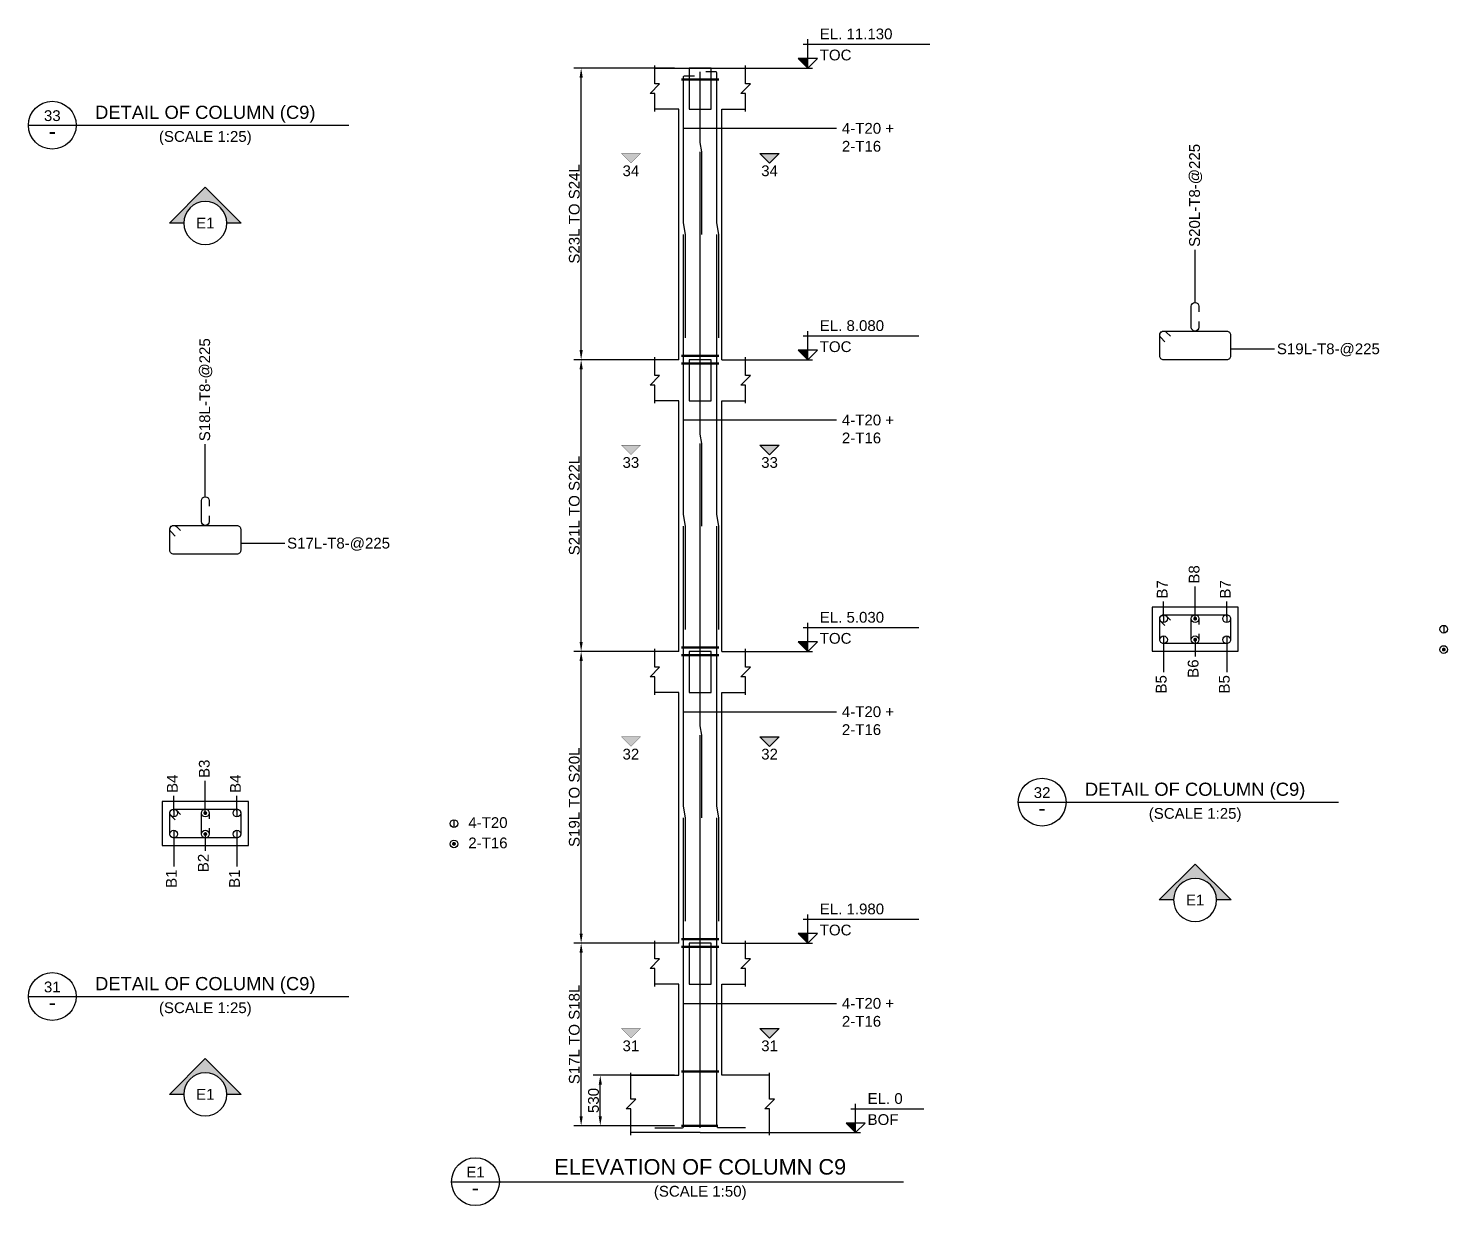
# Model space of a CAD drawing. Header units: inches. Extents: x -816171 to 9366335, y -450961 to 689132.
# Drawn here: x 123873 to 153553, y 327672 to 352276 of the extents above; entities that cross this region are included whole.
import ezdxf
from ezdxf.enums import TextEntityAlignment as Align

# ---------------------------------------------------------------- set-up
doc = ezdxf.new("R2010")
doc.units = ezdxf.units.IN
doc.header["$MEASUREMENT"] = 0
doc.linetypes.add('SCHidden', pattern=[1000, 500, -500])
for name, color, linetype in [('colSectionMarkLayer', 5, 'Continuous'), ('Concrete Line', 2, 'Continuous'), ('Dim', 31, 'Continuous'), ('Hatch', 25, 'Continuous'), ('Labels', 4, 'Continuous'), ('Link', 225, 'Continuous'), ('Reinforcement', 130, 'Continuous'), ('Text', 31, 'Continuous'), ('Text_Scale', 31, 'Continuous')]:
    doc.layers.add(name, color=color, linetype=linetype)
doc.styles.add('SC-BBS1', font='SansSerif')
doc.styles.add('SC-COL2', font='SansSerif')
doc.styles.get("Standard").update_dxf_attribs({"font": 'txt.shx'})
doc.dimstyles.new('ColumnSch', dxfattribs={"dimtxt": 225, "dimasz": 200, "dimexe": 150, "dimexo": 150, "dimgap": 25, "dimtad": 1, "dimtoh": 1, "dimdec": 4, "dimzin": 0, "dimdsep": 46, "dimtxsty": 'SC-COL2', "dimcen": 0.09, "dimclrd": 8, "dimclre": 8, "dimclrt": 31, "dimadec": 0, "dimazin": 0, "dimtfac": 1, "dimtdec": 0, "dimtix": 1, "dimtofl": 0, "dimtmove": 0, "dimatfit": 3, "dimfxl": 1, "dimtolj": 1, "dimtzin": 0, "dimarcsym": 0})
doc.dimstyles.get("Standard").update_dxf_attribs({"dimtxt": 0.18, "dimasz": 0.18, "dimexe": 0.18, "dimexo": 0.0625, "dimgap": 0.09, "dimtad": 0, "dimtih": 1, "dimtoh": 1, "dimdec": 4, "dimzin": 0, "dimdsep": 46, "dimtxsty": 'Standard', "dimcen": 0.09, "dimadec": 0, "dimazin": 0, "dimtfac": 1, "dimtdec": 4, "dimtofl": 0, "dimtmove": 0, "dimatfit": 3, "dimfxl": 1, "dimtolj": 1, "dimtzin": 0, "dimarcsym": 0})

# ---------------------------------------------------------------- blocks, each defined once
blk = doc.blocks.new('*D525')
at = {"layer": 'DEFPOINTS', "color": 0, "transparency": 16777216}
for p in [(135433, 333159), (137533, 333159), (137533, 329341)]:
    blk.add_point(p, dxfattribs=at)
at = {"layer": 'Dim', "color": 8, "lineweight": -2, "transparency": 16777216}
for p, q in [((137383, 333159), (135283, 333159)), ((135433, 329541), (135433, 332959)), ((137383, 329341), (135283, 329341))]:
    blk.add_line(p, q, dxfattribs=at)
at = {"layer": 'Dim', "color": 8, "transparency": 16777216}
for points in [[(135400, 332959), (135467, 332959), (135433, 333159)], [(135400, 329541), (135467, 329541), (135433, 329341)]]:
    blk.add_solid(points, dxfattribs=at)
at = {"layer": 'Dim', "color": 31, "lineweight": 50, "transparency": 16777216, "insert": (135291, 331250), "char_height": 225, "attachment_point": 5, "rotation": 90, "style": 'SC-COL2'}
blk.add_mtext('\\A1;S17L TO S18L', dxfattribs=at)
blk = doc.blocks.new('*D526')
at = {"layer": 'DEFPOINTS', "color": 0, "transparency": 16777216}
for p in [(135833, 330397), (137533, 330397), (137533, 329341)]:
    blk.add_point(p, dxfattribs=at)
at = {"layer": 'Dim', "color": 8, "lineweight": -2, "transparency": 16777216}
for p, q in [((137383, 330397), (135683, 330397)), ((135833, 329541), (135833, 330197)), ((137383, 329341), (135683, 329341))]:
    blk.add_line(p, q, dxfattribs=at)
at = {"layer": 'Dim', "color": 8, "transparency": 16777216}
for points in [[(135800, 330197), (135867, 330197), (135833, 330397)], [(135800, 329541), (135867, 329541), (135833, 329341)]]:
    blk.add_solid(points, dxfattribs=at)
at = {"layer": 'Dim', "color": 31, "lineweight": 50, "transparency": 16777216, "insert": (135692, 329869), "char_height": 225, "attachment_point": 5, "rotation": 90, "style": 'SC-COL2'}
blk.add_mtext('\\A1;530', dxfattribs=at)
blk = doc.blocks.new('*D527')
at = {"layer": 'DEFPOINTS', "color": 0, "transparency": 16777216}
for p in [(135433, 339255), (137533, 339255), (137533, 333159)]:
    blk.add_point(p, dxfattribs=at)
at = {"layer": 'Dim', "color": 8, "lineweight": -2, "transparency": 16777216}
for p, q in [((137383, 339255), (135283, 339255)), ((135433, 333359), (135433, 339055)), ((137383, 333159), (135283, 333159))]:
    blk.add_line(p, q, dxfattribs=at)
at = {"layer": 'Dim', "color": 8, "transparency": 16777216}
for points in [[(135400, 339055), (135467, 339055), (135433, 339255)], [(135400, 333359), (135467, 333359), (135433, 333159)]]:
    blk.add_solid(points, dxfattribs=at)
at = {"layer": 'Dim', "color": 31, "lineweight": 50, "transparency": 16777216, "insert": (135291, 336207), "char_height": 225, "attachment_point": 5, "rotation": 90, "style": 'SC-COL2'}
blk.add_mtext('\\A1;S19L TO S20L', dxfattribs=at)
blk = doc.blocks.new('*D528')
at = {"layer": 'DEFPOINTS', "color": 0, "transparency": 16777216}
for p in [(135433, 345351), (137533, 345351), (137533, 339255)]:
    blk.add_point(p, dxfattribs=at)
at = {"layer": 'Dim', "color": 8, "lineweight": -2, "transparency": 16777216}
for p, q in [((137383, 345351), (135283, 345351)), ((135433, 339455), (135433, 345151)), ((137383, 339255), (135283, 339255))]:
    blk.add_line(p, q, dxfattribs=at)
at = {"layer": 'Dim', "color": 8, "transparency": 16777216}
for points in [[(135400, 345151), (135467, 345151), (135433, 345351)], [(135400, 339455), (135467, 339455), (135433, 339255)]]:
    blk.add_solid(points, dxfattribs=at)
at = {"layer": 'Dim', "color": 31, "lineweight": 50, "transparency": 16777216, "insert": (135291, 342303), "char_height": 225, "attachment_point": 5, "rotation": 90, "style": 'SC-COL2'}
blk.add_mtext('\\A1;S21L TO S22L', dxfattribs=at)
blk = doc.blocks.new('*D529')
at = {"layer": 'DEFPOINTS', "color": 0, "transparency": 16777216}
for p in [(135433, 351447), (137533, 351447), (137533, 345351)]:
    blk.add_point(p, dxfattribs=at)
at = {"layer": 'Dim', "color": 8, "lineweight": -2, "transparency": 16777216}
for p, q in [((137383, 351447), (135283, 351447)), ((135433, 345551), (135433, 351247)), ((137383, 345351), (135283, 345351))]:
    blk.add_line(p, q, dxfattribs=at)
at = {"layer": 'Dim', "color": 8, "transparency": 16777216}
for points in [[(135400, 351247), (135467, 351247), (135433, 351447)], [(135400, 345551), (135467, 345551), (135433, 345351)]]:
    blk.add_solid(points, dxfattribs=at)
at = {"layer": 'Dim', "color": 31, "lineweight": 50, "transparency": 16777216, "insert": (135291, 348399), "char_height": 225, "attachment_point": 5, "rotation": 90, "style": 'SC-COL2'}
blk.add_mtext('\\A1;S23L TO S24L', dxfattribs=at)

msp = doc.modelspace()

# ---------------------------------------------------------------- hatches: boundary and pattern name
at = {"layer": 'Hatch'}
for points in [[(140173.34546, 351447.4638), (140173.34546, 351647.4638), (139973.34546, 351647.4638)], [(136273.34546, 349662.4638), (136473.34546, 349462.4638), (136673.34546, 349662.4638), (136273.34546, 349662.4638)], [(139573.34546, 349662.4638), (139373.34546, 349462.4638), (139173.34546, 349662.4638), (139573.34546, 349662.4638)], [(140173.34546, 345351.4638), (140173.34546, 345551.4638), (139973.34546, 345551.4638)], [(136273.34546, 343566.4638), (136473.34546, 343366.4638), (136673.34546, 343566.4638), (136273.34546, 343566.4638)], [(139573.34546, 343566.4638), (139373.34546, 343366.4638), (139173.34546, 343566.4638), (139573.34546, 343566.4638)], [(140173.34546, 339255.4638), (140173.34546, 339455.4638), (139973.34546, 339455.4638)], [(136273.34546, 337470.4638), (136473.34546, 337270.4638), (136673.34546, 337470.4638), (136273.34546, 337470.4638)], [(139573.34546, 337470.4638), (139373.34546, 337270.4638), (139173.34546, 337470.4638), (139573.34546, 337470.4638)], [(140173.34546, 333159.4638), (140173.34546, 333359.4638), (139973.34546, 333359.4638)], [(136273.34546, 331374.4638), (136473.34546, 331174.4638), (136673.34546, 331374.4638), (136273.34546, 331374.4638)], [(139573.34546, 331374.4638), (139373.34546, 331174.4638), (139173.34546, 331374.4638), (139573.34546, 331374.4638)], [(141173.34546, 329197.4638), (141173.34546, 329397.4638), (140973.34546, 329397.4638)]]:
    msp.add_hatch(color=256, dxfattribs=at).paths.add_polyline_path(points, flags=0)
h = msp.add_hatch(color=256, dxfattribs=at)
edge = h.paths.add_edge_path(flags=16)
edge.add_line((127123.34546, 348207.4638), (126823.34546, 348207.4638))
edge.add_line((126823.34546, 348207.4638), (127573.34546, 348957.4638))
edge.add_line((127573.34546, 348957.4638), (128323.34546, 348207.4638))
edge.add_line((128323.34546, 348207.4638), (128023.34546, 348207.4638))
edge.add_arc((127573.34546, 348207.4638), 450, 0, 180)
h = msp.add_hatch(color=256, dxfattribs=at)
edge = h.paths.add_edge_path(flags=16)
edge.add_line((147823.34546, 334059.4638), (147523.34546, 334059.4638))
edge.add_line((147523.34546, 334059.4638), (148273.34546, 334809.4638))
edge.add_line((148273.34546, 334809.4638), (149023.34546, 334059.4638))
edge.add_line((149023.34546, 334059.4638), (148723.34546, 334059.4638))
edge.add_arc((148273.34546, 334059.4638), 450, 0, 180)
h = msp.add_hatch(color=256, dxfattribs=at)
edge = h.paths.add_edge_path(flags=16)
edge.add_line((127123.34546, 329997.4638), (126823.34546, 329997.4638))
edge.add_line((126823.34546, 329997.4638), (127573.34546, 330747.4638))
edge.add_line((127573.34546, 330747.4638), (128323.34546, 329997.4638))
edge.add_line((128323.34546, 329997.4638), (128023.34546, 329997.4638))
edge.add_arc((127573.34546, 329997.4638), 450, 0, 180)

# ---------------------------------------------------------------- linework, layer by layer
at = {"lineweight": 50}
for p, q in [((137533.34546, 351207.4638), (138313.34546, 351207.4638)), ((137533.34546, 345431.4638), (138313.34546, 345431.4638)), ((137533.34546, 345271.4638), (138313.34546, 345271.4638)), ((137533.34546, 339335.4638), (138313.34546, 339335.4638)), ((137533.34546, 339175.4638), (138313.34546, 339175.4638)), ((137533.34546, 333239.4638), (138313.34546, 333239.4638)), ((137533.34546, 333079.4638), (138313.34546, 333079.4638)), ((137533.34546, 330477.4638), (138313.34546, 330477.4638)), ((137533.34546, 329341.4638), (138293.34546, 329341.4638))]:
    msp.add_line(p, q, dxfattribs=at)
at = {"layer": 'colSectionMarkLayer'}
for p, q in [((140173.34546, 351447.4638), (140173.34546, 352047.4638)), ((140073.34546, 351947.4638), (142723.34546, 351947.4638)), ((138373.34546, 351447.4638), (140273.34546, 351447.4638)), ((123873.34546, 350252.4638), (130573.34546, 350252.4638)), ((140073.34546, 345851.4638), (142498.34546, 345851.4638)), ((140173.34546, 345351.4638), (140173.34546, 345951.4638)), ((138373.34546, 345351.4638), (140273.34546, 345351.4638)), ((140173.34546, 339255.4638), (140173.34546, 339855.4638)), ((140073.34546, 339755.4638), (142498.34546, 339755.4638)), ((138373.34546, 339255.4638), (140273.34546, 339255.4638)), ((144573.34546, 336104.4638), (151273.34546, 336104.4638)), ((140073.34546, 333659.4638), (142498.34546, 333659.4638)), ((140173.34546, 333159.4638), (140173.34546, 333759.4638)), ((138373.34546, 333159.4638), (140273.34546, 333159.4638)), ((123873.34546, 332042.4638), (130573.34546, 332042.4638)), ((141173.34546, 329197.4638), (141173.34546, 329797.4638)), ((141073.34546, 329697.4638), (142598.34546, 329697.4638)), ((139373.34546, 329197.4638), (141273.34546, 329197.4638)), ((132723.34546, 328172.4638), (142173.34546, 328172.4638))]:
    msp.add_line(p, q, dxfattribs=at)
for points in [[(140173.34546, 351447.4638), (140373.34546, 351647.4638), (139973.34546, 351647.4638)], [(140173.34546, 345351.4638), (140373.34546, 345551.4638), (139973.34546, 345551.4638)], [(140173.34546, 339255.4638), (140373.34546, 339455.4638), (139973.34546, 339455.4638)], [(140173.34546, 333159.4638), (140373.34546, 333359.4638), (139973.34546, 333359.4638)], [(141173.34546, 329197.4638), (141373.34546, 329397.4638), (140973.34546, 329397.4638)]]:
    msp.add_lwpolyline(points, close=True, dxfattribs=at)
at = {"layer": 'colSectionMarkLayer', "const_width": 5}
for points in [[(137223.34546, 349762.4638), (136223.34546, 349762.4638)], [(136273.34546, 349662.4638), (136473.34546, 349462.4638), (136673.34546, 349662.4638), (136273.34546, 349662.4638)], [(138623.34546, 349762.4638), (139623.34546, 349762.4638)], [(137223.34546, 343666.4638), (136223.34546, 343666.4638)], [(136273.34546, 343566.4638), (136473.34546, 343366.4638), (136673.34546, 343566.4638), (136273.34546, 343566.4638)], [(138623.34546, 343666.4638), (139623.34546, 343666.4638)], [(137223.34546, 337570.4638), (136223.34546, 337570.4638)], [(136273.34546, 337470.4638), (136473.34546, 337270.4638), (136673.34546, 337470.4638), (136273.34546, 337470.4638)], [(138623.34546, 337570.4638), (139623.34546, 337570.4638)], [(137223.34546, 331474.4638), (136223.34546, 331474.4638)], [(136273.34546, 331374.4638), (136473.34546, 331174.4638), (136673.34546, 331374.4638), (136273.34546, 331374.4638)], [(138623.34546, 331474.4638), (139623.34546, 331474.4638)]]:
    msp.add_lwpolyline(points, dxfattribs=at)
at = {"layer": 'colSectionMarkLayer'}
for points in [[(139573.34546, 349662.4638), (139373.34546, 349462.4638), (139173.34546, 349662.4638), (139573.34546, 349662.4638)], [(139573.34546, 343566.4638), (139373.34546, 343366.4638), (139173.34546, 343566.4638), (139573.34546, 343566.4638)], [(139573.34546, 337470.4638), (139373.34546, 337270.4638), (139173.34546, 337470.4638), (139573.34546, 337470.4638)], [(139573.34546, 331374.4638), (139373.34546, 331174.4638), (139173.34546, 331374.4638), (139573.34546, 331374.4638)]]:
    msp.add_lwpolyline(points, dxfattribs=at)
for points in [[(127123.34546, 348207.4638), (126823.34546, 348207.4638), (127573.34546, 348957.4638), (128323.34546, 348207.4638), (128023.34546, 348207.4638, 1), (127123.34546, 348207.4638, 1), (128023.34546, 348207.4638)], [(147823.34546, 334059.4638), (147523.34546, 334059.4638), (148273.34546, 334809.4638), (149023.34546, 334059.4638), (148723.34546, 334059.4638, 1), (147823.34546, 334059.4638, 1), (148723.34546, 334059.4638)], [(127123.34546, 329997.4638), (126823.34546, 329997.4638), (127573.34546, 330747.4638), (128323.34546, 329997.4638), (128023.34546, 329997.4638, 1), (127123.34546, 329997.4638, 1), (128023.34546, 329997.4638)]]:
    msp.add_lwpolyline(points, format="xyb", dxfattribs=at)
for centre in [(124373.34546, 350252.4638), (145073.34546, 336104.4638), (124373.34546, 332042.4638), (133223.34546, 328172.4638)]:
    msp.add_circle(centre, 500, dxfattribs=at)
at = {"layer": 'Concrete Line'}
for p, q in [((136973.34546, 351447.4638), (138873.34546, 351447.4638)), ((137473.34546, 350587.4638), (136973.34546, 350587.4638)), ((137473.34546, 345351.4638), (137473.34546, 350587.4638)), ((138373.34546, 345351.4638), (138373.34546, 350587.4638)), ((138373.34546, 350587.4638), (138873.34546, 350587.4638)), ((137473.34546, 345351.4638), (136973.34546, 345351.4638)), ((137473.34546, 345351.4638), (137473.34546, 345351.4638)), ((137473.34546, 345351.4638), (137473.34546, 345351.4638)), ((138373.34546, 345351.4638), (138373.34546, 345351.4638)), ((138373.34546, 345351.4638), (138373.34546, 345351.4638)), ((138373.34546, 345351.4638), (138873.34546, 345351.4638)), ((137473.34546, 344491.4638), (136973.34546, 344491.4638)), ((137473.34546, 339255.4638), (137473.34546, 344491.4638)), ((138373.34546, 339255.4638), (138373.34546, 344491.4638)), ((138373.34546, 344491.4638), (138873.34546, 344491.4638)), ((137473.34546, 339255.4638), (136973.34546, 339255.4638)), ((137473.34546, 339255.4638), (137473.34546, 339255.4638)), ((137473.34546, 339255.4638), (137473.34546, 339255.4638)), ((138373.34546, 339255.4638), (138373.34546, 339255.4638)), ((138373.34546, 339255.4638), (138373.34546, 339255.4638)), ((138373.34546, 339255.4638), (138873.34546, 339255.4638)), ((137473.34546, 338395.4638), (136973.34546, 338395.4638)), ((137473.34546, 333159.4638), (137473.34546, 338395.4638)), ((138373.34546, 333159.4638), (138373.34546, 338395.4638)), ((138373.34546, 338395.4638), (138873.34546, 338395.4638)), ((137473.34546, 333159.4638), (136973.34546, 333159.4638)), ((137473.34546, 333159.4638), (137473.34546, 333159.4638)), ((137473.34546, 333159.4638), (137473.34546, 333159.4638)), ((138373.34546, 333159.4638), (138373.34546, 333159.4638)), ((138373.34546, 333159.4638), (138373.34546, 333159.4638)), ((138373.34546, 333159.4638), (138873.34546, 333159.4638)), ((137473.34546, 332299.4638), (136973.34546, 332299.4638)), ((137473.34546, 330397.4638), (137473.34546, 332299.4638)), ((138373.34546, 330397.4638), (138373.34546, 332299.4638)), ((138373.34546, 332299.4638), (138873.34546, 332299.4638)), ((136473.34546, 330397.4638), (137473.34546, 330397.4638)), ((139373.34546, 330397.4638), (138373.34546, 330397.4638)), ((139373.34546, 330397.4638), (138373.34546, 330397.4638)), ((137923.34546, 329197.4638), (136473.34546, 329197.4638)), ((137923.34546, 329197.4638), (139373.34546, 329197.4638))]:
    msp.add_line(p, q, dxfattribs=at)
for points in [[(136973.34546, 350537.4638), (136973.34546, 350917.4638), (136873.34546, 350917.4638), (137073.34546, 351117.4638), (136973.34546, 351117.4638), (136973.34546, 351497.4638)], [(138873.34546, 350537.4638), (138873.34546, 350917.4638), (138773.34546, 350917.4638), (138973.34546, 351117.4638), (138873.34546, 351117.4638), (138873.34546, 351497.4638)], [(136973.34546, 344441.4638), (136973.34546, 344821.4638), (136873.34546, 344821.4638), (137073.34546, 345021.4638), (136973.34546, 345021.4638), (136973.34546, 345401.4638)], [(138873.34546, 344441.4638), (138873.34546, 344821.4638), (138773.34546, 344821.4638), (138973.34546, 345021.4638), (138873.34546, 345021.4638), (138873.34546, 345401.4638)], [(136973.34546, 338345.4638), (136973.34546, 338725.4638), (136873.34546, 338725.4638), (137073.34546, 338925.4638), (136973.34546, 338925.4638), (136973.34546, 339305.4638)], [(138873.34546, 338345.4638), (138873.34546, 338725.4638), (138773.34546, 338725.4638), (138973.34546, 338925.4638), (138873.34546, 338925.4638), (138873.34546, 339305.4638)], [(136973.34546, 332249.4638), (136973.34546, 332629.4638), (136873.34546, 332629.4638), (137073.34546, 332829.4638), (136973.34546, 332829.4638), (136973.34546, 333209.4638)], [(138873.34546, 332249.4638), (138873.34546, 332629.4638), (138773.34546, 332629.4638), (138973.34546, 332829.4638), (138873.34546, 332829.4638), (138873.34546, 333209.4638)], [(136473.34546, 329147.4638), (136473.34546, 329697.4638), (136373.34546, 329697.4638), (136573.34546, 329897.4638), (136473.34546, 329897.4638), (136473.34546, 330447.4638)], [(139373.34546, 329147.4638), (139373.34546, 329697.4638), (139273.34546, 329697.4638), (139473.34546, 329897.4638), (139373.34546, 329897.4638), (139373.34546, 330447.4638)]]:
    msp.add_lwpolyline(points, dxfattribs=at)
for points in [[(137693.34546, 351447.4638), (137693.34546, 350587.4638), (138153.34546, 350587.4638), (138153.34546, 351447.4638)], [(137693.34546, 345351.4638), (137693.34546, 344491.4638), (138153.34546, 344491.4638), (138153.34546, 345351.4638)], [(147373.34546, 339259.4638), (149173.34546, 339259.4638), (149173.34546, 339259.4638), (149173.34546, 340179.4638), (149173.34546, 340179.4638), (147373.34546, 340179.4638), (147373.34546, 340179.4638), (147373.34546, 339259.4638)], [(137693.34546, 339255.4638), (137693.34546, 338395.4638), (138153.34546, 338395.4638), (138153.34546, 339255.4638)], [(126673.34546, 335197.4638), (128473.34546, 335197.4638), (128473.34546, 335197.4638), (128473.34546, 336117.4638), (128473.34546, 336117.4638), (126673.34546, 336117.4638), (126673.34546, 336117.4638), (126673.34546, 335197.4638)], [(137693.34546, 333159.4638), (137693.34546, 332299.4638), (138153.34546, 332299.4638), (138153.34546, 333159.4638)]]:
    msp.add_lwpolyline(points, close=True, dxfattribs=at)
at = {"layer": 'Concrete Line', "linetype": 'SCHidden', "ltscale": 0.3}
for points in [[(137693.34546, 351447.4638), (137693.34546, 350587.4638), (138153.34546, 350587.4638), (138153.34546, 351447.4638)], [(137693.34546, 345351.4638), (137693.34546, 344491.4638), (138153.34546, 344491.4638), (138153.34546, 345351.4638)], [(137693.34546, 339255.4638), (137693.34546, 338395.4638), (138153.34546, 338395.4638), (138153.34546, 339255.4638)], [(137693.34546, 333159.4638), (137693.34546, 332299.4638), (138153.34546, 332299.4638), (138153.34546, 333159.4638)]]:
    msp.add_lwpolyline(points, close=True, dxfattribs=at)
at = {"layer": 'Dim', "color": 8}
for p, q in [((148273.34546, 339971.4638), (148273.34546, 340611.4638)), ((147613.34546, 339979.4638), (147613.34546, 340299.4638)), ((148933.34546, 339979.4638), (148933.34546, 340299.4638)), ((147613.34546, 339459.4638), (147613.34546, 338819.4638)), ((148273.34546, 339467.4638), (148273.34546, 339147.4638)), ((148933.34546, 339459.4638), (148933.34546, 338819.4638)), ((127573.34546, 335909.4638), (127573.34546, 336549.4638)), ((126913.34546, 335917.4638), (126913.34546, 336237.4638)), ((128233.34546, 335917.4638), (128233.34546, 336237.4638)), ((126913.34546, 335397.4638), (126913.34546, 334757.4638)), ((127573.34546, 335405.4638), (127573.34546, 335085.4638)), ((128233.34546, 335397.4638), (128233.34546, 334757.4638))]:
    msp.add_line(p, q, dxfattribs=at)
at = {"layer": 'Link'}
for points in [[(148353.34546, 346149.4638), (148353.34546, 346029.4638, -1), (148193.34546, 346029.4638), (148193.34546, 346469.4638, -1), (148353.34546, 346469.4638), (148353.34546, 346349.4638)], [(147641.62947, 345728.0424), (147556.77681, 345812.89537, -0.6681779738), (147613.34546, 345949.4638), (148933.34546, 345949.4638, -0.4142135624), (149013.34546, 345869.4638), (149013.34546, 345429.4638, -0.4142135624), (148933.34546, 345349.4638), (147613.34546, 345349.4638, -0.4142135624), (147533.34546, 345429.4638), (147533.34546, 345869.4638, -0.6681793021), (147669.9141, 345926.03224), (147754.76676, 345841.17927)], [(127653.34546, 342087.4638), (127653.34546, 341967.4638, -1), (127493.34546, 341967.4638), (127493.34546, 342407.4638, -1), (127653.34546, 342407.4638), (127653.34546, 342287.4638)], [(126941.62947, 341666.0424), (126856.77681, 341750.89537, -0.6681779738), (126913.34546, 341887.4638), (128233.34546, 341887.4638, -0.4142135624), (128313.34546, 341807.4638), (128313.34546, 341367.4638, -0.4142135624), (128233.34546, 341287.4638), (126913.34546, 341287.4638, -0.4142135624), (126833.34546, 341367.4638), (126833.34546, 341807.4638, -0.6681793021), (126969.9141, 341864.03224), (127054.76676, 341779.17927)], [(147641.62947, 339798.0424), (147556.77681, 339882.89537, -0.6681779738), (147613.34546, 340019.4638), (148933.34546, 340019.4638, -0.4142135624), (149013.34546, 339939.4638), (149013.34546, 339499.4638, -0.4142135624), (148933.34546, 339419.4638), (147613.34546, 339419.4638, -0.4142135624), (147533.34546, 339499.4638), (147533.34546, 339939.4638, -0.6681793021), (147669.9141, 339996.03224), (147754.76676, 339911.17927)], [(148353.34546, 339619.4638), (148353.34546, 339499.4638, -1), (148193.34546, 339499.4638), (148193.34546, 339939.4638, -1), (148353.34546, 339939.4638), (148353.34546, 339819.4638)], [(126941.62947, 335736.0424), (126856.77681, 335820.89537, -0.6681779738), (126913.34546, 335957.4638), (128233.34546, 335957.4638, -0.4142135624), (128313.34546, 335877.4638), (128313.34546, 335437.4638, -0.4142135624), (128233.34546, 335357.4638), (126913.34546, 335357.4638, -0.4142135624), (126833.34546, 335437.4638), (126833.34546, 335877.4638, -0.6681793021), (126969.9141, 335934.03224), (127054.76676, 335849.17927)], [(127653.34546, 335557.4638), (127653.34546, 335437.4638, -1), (127493.34546, 335437.4638), (127493.34546, 335877.4638, -1), (127653.34546, 335877.4638), (127653.34546, 335757.4638)]]:
    msp.add_lwpolyline(points, format="xyb", dxfattribs=at)
at = {"layer": 'Reinforcement'}
for points in [[(137613.34546, 345809.4638), (137613.34546, 347969.4638), (137573.34546, 348209.4638), (137573.34546, 351257.4638, -0.4142135624), (137603.34546, 351287.4638), (137803.34546, 351287.4638)], [(138313.34546, 345809.4638), (138313.34546, 347969.4638), (138273.34546, 348209.4638), (138273.34546, 351337.4638, 0.4142135624), (138243.34546, 351367.4638), (138043.34546, 351367.4638)], [(136973.34546, 329297.4638), (137543.34546, 329297.4638, 0.4142135624), (137573.34546, 329327.4638), (137573.34546, 335777.4638)], [(138873.34546, 329297.4638), (138303.34546, 329297.4638, -0.4142135624), (138273.34546, 329327.4638), (138273.34546, 335777.4638)]]:
    msp.add_lwpolyline(points, format="xyb", dxfattribs=at)
for points in [[(137955.34546, 347969.4638), (137955.34546, 349697.4638), (137923.34546, 349889.4638), (137923.34546, 351367.4638), (137923.34546, 351367.4638), (137923.34546, 351367.4638)], [(137955.34546, 341873.4638), (137955.34546, 343601.4638), (137923.34546, 343793.4638), (137923.34546, 349697.4638)], [(137613.34546, 339713.4638), (137613.34546, 341873.4638), (137573.34546, 342113.4638), (137573.34546, 347969.4638)], [(138313.34546, 339713.4638), (138313.34546, 341873.4638), (138273.34546, 342113.4638), (138273.34546, 347969.4638)], [(137955.34546, 335777.4638), (137955.34546, 337505.4638), (137923.34546, 337697.4638), (137923.34546, 343601.4638)], [(137613.34546, 333617.4638), (137613.34546, 335777.4638), (137573.34546, 336017.4638), (137573.34546, 341873.4638)], [(138313.34546, 333617.4638), (138313.34546, 335777.4638), (138273.34546, 336017.4638), (138273.34546, 341873.4638)], [(137923.34546, 329297.4638), (137923.34546, 329297.4638), (137923.34546, 329297.4638), (137923.34546, 337505.4638)]]:
    msp.add_lwpolyline(points, dxfattribs=at)
at = {"layer": 'Reinforcement', "color": 130}
for points in [[(147613.34546, 340019.4638), (147613.34546, 339859.4638)], [(148933.34546, 340019.4638), (148933.34546, 339859.4638)], [(147613.34546, 339579.4638), (147613.34546, 339419.4638)], [(148933.34546, 339579.4638), (148933.34546, 339419.4638)], [(153473.34546, 339799.4638), (153473.34546, 339639.4638)], [(126913.34546, 335957.4638), (126913.34546, 335797.4638)], [(128233.34546, 335957.4638), (128233.34546, 335797.4638)], [(132773.34546, 335737.4638), (132773.34546, 335577.4638)], [(126913.34546, 335517.4638), (126913.34546, 335357.4638)], [(128233.34546, 335517.4638), (128233.34546, 335357.4638)]]:
    msp.add_lwpolyline(points, dxfattribs=at)
at = {"layer": 'Reinforcement', "color": 130, "const_width": 40}
for points in [[(148253.34546, 339939.4638, 1), (148293.34546, 339939.4638, 1)], [(148253.34546, 339499.4638, 1), (148293.34546, 339499.4638, 1)], [(153453.34546, 339294.4638, 1), (153493.34546, 339294.4638, 1)], [(127553.34546, 335877.4638, 1), (127593.34546, 335877.4638, 1)], [(127553.34546, 335437.4638, 1), (127593.34546, 335437.4638, 1)], [(132753.34546, 335232.4638, 1), (132793.34546, 335232.4638, 1)]]:
    msp.add_lwpolyline(points, format="xyb", close=True, dxfattribs=at)
at = {"layer": 'Reinforcement', "color": 130}
for centre in [(147613.34546, 339939.4638), (148273.34546, 339939.4638), (148933.34546, 339939.4638), (147613.34546, 339499.4638), (148273.34546, 339499.4638), (148933.34546, 339499.4638), (153473.34546, 339719.4638), (153473.34546, 339294.4638), (126913.34546, 335877.4638), (127573.34546, 335877.4638), (128233.34546, 335877.4638), (132773.34546, 335657.4638), (126913.34546, 335437.4638), (127573.34546, 335437.4638), (128233.34546, 335437.4638), (132773.34546, 335232.4638)]:
    msp.add_circle(centre, 80, dxfattribs=at)

# ---------------------------------------------------------------- texts
at = {"layer": 'colSectionMarkLayer', "style": 'SC-BBS1'}
for s, p in [('34', (136473.34546, 349412.4638)), ('34', (139373.34546, 349412.4638)), ('33', (136473.34546, 343316.4638)), ('33', (139373.34546, 343316.4638)), ('32', (136473.34546, 337220.4638)), ('32', (139373.34546, 337220.4638)), ('31', (136473.34546, 331124.4638)), ('31', (139373.34546, 331124.4638))]:
    msp.add_text(s, height=225, dxfattribs=at).set_placement(p, align=Align.TOP_CENTER)
at = {"layer": 'Dim', "style": 'SC-COL2'}
for s, p in [('B8', (148251.34546, 340671.4638)), ('B7', (147583.34546, 340359.4638)), ('B7', (148903.34546, 340359.4638)), ('B3', (127551.34546, 336609.4638)), ('B4', (126883.34546, 336297.4638)), ('B4', (128203.34546, 336297.4638))]:
    msp.add_text(s, height=225, rotation=90, dxfattribs=at).set_placement(p, align=Align.MIDDLE_LEFT)
for s, p in [('B6', (148231.34546, 339087.4638)), ('B5', (147563.34546, 338759.4638)), ('B5', (148883.34546, 338759.4638)), ('B2', (127531.34546, 335025.4638)), ('B1', (126863.34546, 334697.4638)), ('B1', (128183.34546, 334697.4638))]:
    msp.add_text(s, height=225, rotation=90, dxfattribs=at).set_placement(p, align=Align.MIDDLE_RIGHT)
at = {"layer": 'Labels', "style": 'SC-BBS1'}
for s, height, p in [('33', 225, (124373.34546, 350272.4638)), ('DETAIL OF COLUMN (C9)', 275, (127573.34546, 350302.4638)), ('32', 225, (145073.34546, 336124.4638)), ('DETAIL OF COLUMN (C9)', 275, (148273.34546, 336154.4638)), ('DETAIL OF COLUMN (C9)', 275, (127573.34546, 332092.4638)), ('31', 225, (124373.34546, 332062.4638)), ('ELEVATION OF COLUMN C9', 325, (137923.34546, 328222.4638)), ('E1', 225, (133223.34546, 328192.4638))]:
    msp.add_text(s, height=height, dxfattribs=at).set_placement(p, align=Align.BOTTOM_CENTER)
for s, height, p in [('-', 325, (124373.34546, 350127.4638)), ('E1', 225, (127573.34546, 348207.4638)), ('-', 325, (145073.34546, 335979.4638)), ('E1', 225, (148273.34546, 334059.4638)), ('-', 325, (124373.34546, 331917.4638)), ('E1', 225, (127573.34546, 329997.4638)), ('-', 325, (133223.34546, 328047.4638))]:
    msp.add_text(s, height=height, dxfattribs=at).set_placement(p, align=Align.MIDDLE_CENTER)
at = {"layer": 'Text', "style": 'SC-BBS1'}
for s, p in [('EL. 11.130', (140423.34546, 352047.4638)), ('TOC', (140423.34546, 351607.4638)), ('EL. 8.080', (140423.34546, 345951.4638)), ('TOC', (140423.34546, 345511.4638)), ('EL. 5.030', (140423.34546, 339855.4638)), ('TOC', (140423.34546, 339415.4638)), ('EL. 1.980', (140423.34546, 333759.4638)), ('TOC', (140423.34546, 333319.4638)), ('EL. 0', (141423.34546, 329797.4638)), ('BOF', (141423.34546, 329357.4638))]:
    msp.add_text(s, height=225, dxfattribs=at).set_placement(p)
for p in [(127573.34546, 349837.4638), (148273.34546, 335689.4638), (127573.34546, 331627.4638)]:
    msp.add_text('(SCALE 1:25)', height=225, dxfattribs=at).set_placement(p, align=Align.BOTTOM_CENTER)
for s, p in [('S20L-T8-@225', (148373.34546, 347709.4638)), ('S18L-T8-@225', (127673.34546, 343647.4638))]:
    msp.add_text(s, height=225, rotation=90, dxfattribs=at).set_placement(p)
for s, p in [('S19L-T8-@225', (149983.34546, 345579.4638)), ('S17L-T8-@225', (129283.34546, 341517.4638)), ('4-T20', (133073.34546, 335677.4638)), ('2-T16', (133073.34546, 335252.4638))]:
    msp.add_text(s, height=225, dxfattribs=at).set_placement(p, align=Align.MIDDLE_LEFT)
at = {"layer": 'Text', "char_height": 225, "attachment_point": 1, "style": 'SC-BBS1'}
for insert in [(140885.84546, 350299.9638), (140885.84546, 344203.9638), (140885.84546, 338107.9638), (140885.84546, 332011.9638)]:
    msp.add_mtext('4-T20 + \\P2-T16', dxfattribs=dict(at, insert=insert))
at = {"layer": 'Text_Scale', "style": 'SC-BBS1'}
msp.add_text('(SCALE 1:50)', height=225, dxfattribs=at).set_placement((137923.34546, 327792.4638), align=Align.BOTTOM_CENTER)

# ---------------------------------------------------------------- dimensions: what is measured, and where the dimension line sits
at = {"layer": 'Dim', "lineweight": 50}
for p1, p2, distance, text, picture, middle in [((137533.34546, 345351.4638), (137533.34546, 351447.4638), 2100, 'S23L TO S24L', '*D529', (135290.59855, 348399.4638)), ((137533.34546, 339255.4638), (137533.34546, 345351.4638), 2100, 'S21L TO S22L', '*D528', (135290.75287, 342303.4638)), ((137533.34546, 333159.4638), (137533.34546, 339255.4638), 2100, 'S19L TO S20L', '*D527', (135290.75287, 336207.4638)), ((137533.34546, 329341.4638), (137533.34546, 333159.4638), 2100, 'S17L TO S18L', '*D525', (135290.75287, 331250.4638)), ((137533.34546, 329341.4638), (137533.34546, 330397.4638), 1700, '530', '*D526', (135692.29608, 329869.4638))]:
    dim = msp.add_aligned_dim(p1=p1, p2=p2, distance=distance, text=text, dimstyle='ColumnSch', dxfattribs=at)
    dim.commit()
    dim.dimension.update_dxf_attribs({"geometry": picture, "text_midpoint": middle})

# ---------------------------------------------------------------- leaders
at = {"layer": 'Dim', "color": 8}
for points in [[(137573.34546, 350187.4638), (140773.34546, 350187.4638)], [(138273.34546, 350187.4638), (140773.34546, 350187.4638)], [(148273.34546, 346549.4638), (148273.34546, 347649.4638)], [(149013.34546, 345579.4638), (149933.34546, 345579.4638)], [(137573.34546, 344091.4638), (140773.34546, 344091.4638)], [(138273.34546, 344091.4638), (140773.34546, 344091.4638)], [(127573.34546, 342487.4638), (127573.34546, 343587.4638)], [(128313.34546, 341517.4638), (129233.34546, 341517.4638)], [(137573.34546, 337995.4638), (140773.34546, 337995.4638)], [(138273.34546, 337995.4638), (140773.34546, 337995.4638)], [(137573.34546, 331899.4638), (140773.34546, 331899.4638)], [(138273.34546, 331899.4638), (140773.34546, 331899.4638)]]:
    msp.add_leader(points, dimstyle='Standard', dxfattribs=at)

doc.saveas('drawing.dxf')
